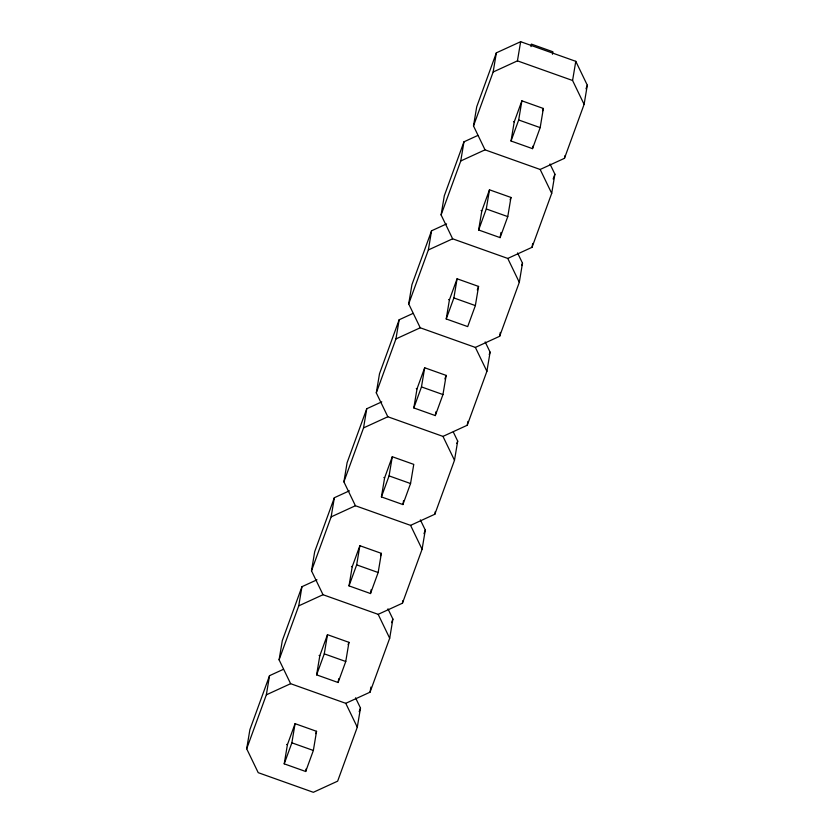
<?xml version="1.0" encoding="UTF-8"?>
<svg xmlns="http://www.w3.org/2000/svg" width="834" height="834" viewBox="0 0 834 834"><rect width="100%" height="100%" fill="white"/><g stroke="black" fill="none" stroke-linecap="round" stroke-linejoin="round"><path stroke-width="1.25" d="M355.555 697.818L360.497 708.056L357.286 727.206L337.645 781.156L313.355 792.3L258.217 772.67L246.687 748.786L249.898 729.625L269.538 675.676L283.414 669.316M246.687 748.786L266.338 694.837L269.538 675.676M387.956 608.841L392.897 619.078L389.687 638.239L370.046 692.178L345.766 703.323L290.618 683.692L279.098 659.809L282.299 640.648L301.95 586.698L316.972 579.807M279.098 659.809L298.739 605.859L301.95 586.698M420.357 519.863L425.298 530.101L422.087 549.262L402.447 603.201L378.167 614.345L323.019 594.715L311.499 570.831L314.699 551.67L334.351 497.721L349.383 490.83M284.217 763.84L287.417 744.679L295.069 723.662L316.555 731.314L313.355 750.475L305.692 771.492L284.217 763.84L291.869 742.823L295.069 723.662M311.499 570.831L331.14 516.882L334.351 497.721M453.31 432.022L457.699 441.123L454.488 460.285L434.848 514.224L410.568 525.368L355.42 505.738L343.9 481.854L347.1 462.693L366.752 408.743L381.784 401.852M316.618 674.862L319.818 655.701L327.481 634.684L348.956 642.336L345.756 661.498L338.104 682.514L316.618 674.862L324.27 653.846L327.481 634.684M305.692 771.492L306.12 768.938M343.9 481.854L363.541 427.905L366.752 408.743M485.159 341.909L490.1 352.146L486.9 371.307L467.248 425.257L442.969 436.391L387.831 416.76L376.301 392.877L379.512 373.715L399.152 319.776L413.028 313.407M349.019 585.885L352.219 566.734L359.881 545.707L381.367 553.359L378.156 572.52L370.504 593.537L349.019 585.885L356.671 564.868L359.881 545.707M338.104 682.514L338.74 678.678M376.301 392.877L395.942 338.927L399.152 319.776M517.57 252.931L522.501 263.169L519.301 282.33L499.649 336.279L475.37 347.413L420.232 327.783L408.702 303.899L411.913 284.738L431.553 230.799L446.586 223.898M381.419 496.908L384.63 477.757L392.282 456.73L413.768 464.382L410.557 483.543L402.905 504.56L381.419 496.908L389.071 475.891L392.282 456.73M370.504 593.537L371.14 589.701M408.702 303.899L428.353 249.95L431.553 230.799M549.971 163.954L554.902 174.191L551.701 193.352L532.05 247.302L507.77 258.436L452.633 238.816L441.103 214.922L444.313 195.761L463.954 141.822L477.83 135.452M413.82 407.93L417.031 388.78L424.683 367.763L446.169 375.404L442.958 394.565L435.306 415.582L413.82 407.93L421.472 386.913L424.683 367.763M370.046 692.178L370.901 687.07M402.905 504.56L403.541 500.723M441.103 214.922L460.754 160.972L463.954 141.822M485.034 149.839L473.503 125.944L476.714 106.794L496.355 52.844L520.645 41.7L575.783 61.33L587.313 85.214L584.102 104.375L564.462 158.324L540.171 169.469L485.034 149.839L460.754 160.972M446.221 318.953L449.432 299.802L457.084 278.785L478.57 286.427L475.359 305.588L467.707 326.605L446.221 318.953L453.884 297.936L457.084 278.785M402.447 603.201L402.874 600.647M435.306 415.582L435.953 411.746M473.503 125.944L493.155 72.005L496.355 52.844M478.633 229.986L481.833 210.825L489.485 189.808L510.971 197.45L507.77 216.611L500.108 237.627L478.633 229.986L486.285 208.959L489.485 189.808M434.848 514.224L435.275 511.669M493.155 72.005L517.434 60.861L520.645 41.7M511.034 141.009L514.234 121.847L521.886 100.831L543.372 108.472L540.171 127.633L532.519 148.65L511.034 141.009L518.685 119.981L521.886 100.831M467.248 425.257L467.895 421.42M530.966 46.61L531.383 44.108L552.869 51.76L552.452 54.262M500.108 237.627L500.963 232.519M499.649 336.279L500.296 332.443M532.519 148.65L532.947 146.096M532.05 247.302L532.697 243.465M584.102 104.375L572.583 80.491L575.783 61.33M564.462 158.324L564.889 155.77M315.711 733.649L316.555 731.314M348.112 644.672L348.956 642.336M380.512 555.694L381.367 553.359M444.887 378.907L446.169 375.404M477.298 289.93L478.57 286.427M510.127 199.785L510.971 197.45M542.527 110.807L543.372 108.472M359.183 711.652L360.497 708.056M391.584 622.675L392.897 619.078M423.985 533.697L425.298 530.101M456.823 443.521L457.699 441.123M489.224 354.544L490.1 352.146M521.636 265.566L522.501 263.169M553.161 178.987L554.902 174.191M586 88.811L587.313 85.214M428.353 249.95L452.633 238.816M395.942 338.927L420.232 327.783M363.541 427.905L387.831 416.76M331.14 516.882L355.42 505.738M298.739 605.859L323.019 594.715M266.338 694.837L290.618 683.692M517.434 60.861L572.583 80.491M518.685 119.981L540.171 127.633M513.483 121.576L514.234 121.847M486.285 208.959L507.77 216.611M481.082 210.554L481.833 210.825M453.884 297.936L475.359 305.588M448.682 299.531L449.432 299.802M421.472 386.913L442.958 394.565M416.281 388.508L417.031 388.78M389.071 475.891L410.557 483.543M383.88 477.486L384.63 477.757M356.671 564.868L378.156 572.52M351.468 566.463L352.219 566.734M324.27 653.846L345.756 661.498M319.068 655.441L319.818 655.701M291.869 742.823L313.355 750.475M286.667 744.418L287.417 744.679M540.171 169.469L551.701 193.352M507.77 258.436L519.301 282.33M475.37 347.413L486.9 371.307M442.969 436.391L454.488 460.285M410.568 525.368L422.087 549.262M378.167 614.345L389.687 638.239M345.766 703.323L357.286 727.206"/></g></svg>
